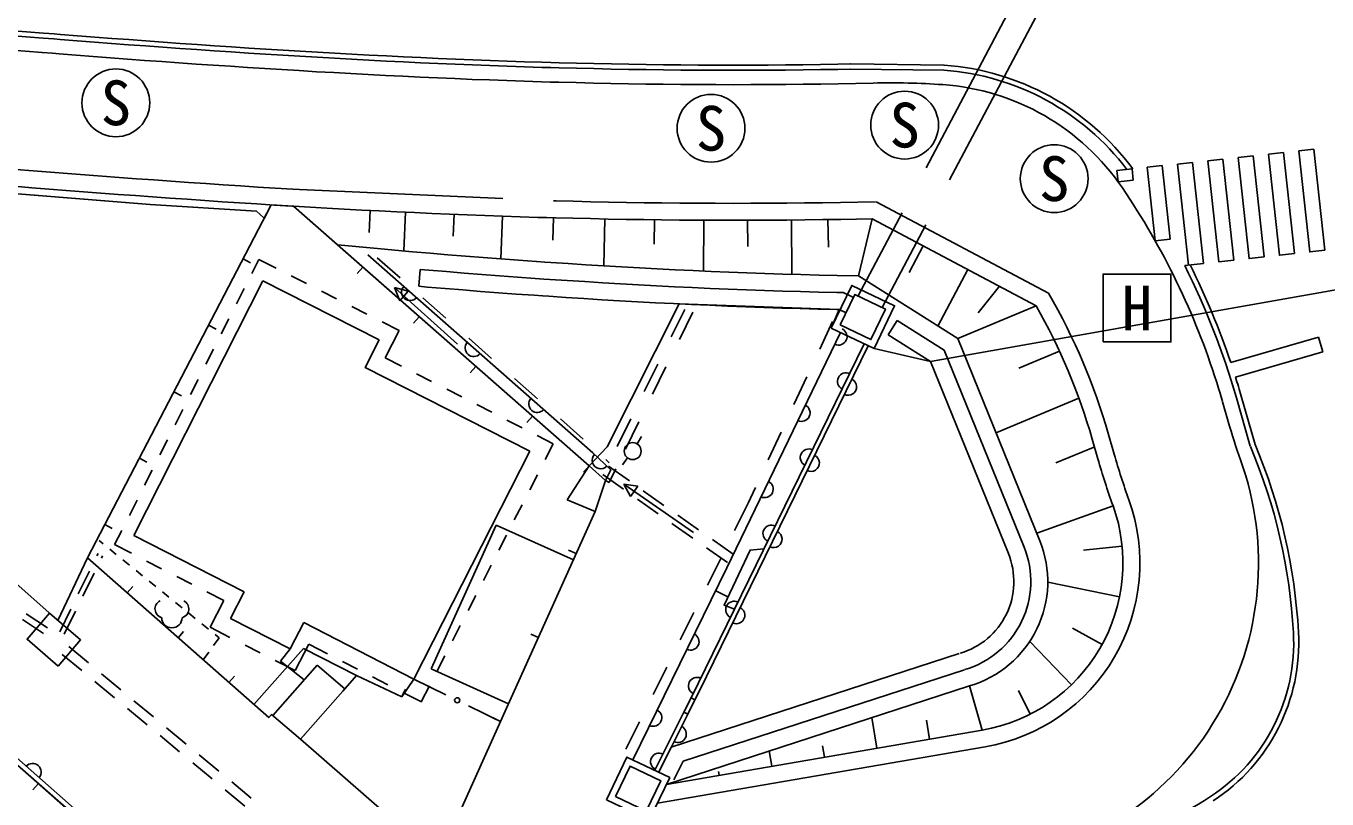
# Model space of a CAD drawing. Units: millimetres, scale not verified. Extents: x 40000 to 680000, y 20000 to 380000.
# Drawn here: x 435411 to 473806, y 253330 to 276126 of the extents above; entities that cross this region are included whole.
import ezdxf
from ezdxf.enums import TextEntityAlignment as Align

# ---------------------------------------------------------------- set-up
doc = ezdxf.new("R2010")
doc.units = ezdxf.units.MM
doc.header["$LTSCALE"] = 1000
doc.linetypes.add('DASHED', pattern=[7.5, 6, -1.5])
for name, color, linetype, lineweight in [('M-BGD', 7, 'Continuous', 25), ('M-BGD-EXST', 7, 'Continuous', 25), ('M-BMK-OTRS', 5, 'Continuous', 25), ('M-BMK-ROW', 30, 'Continuous', 25), ('M-STR-STRC', 7, 'Continuous', 25)]:
    doc.layers.add(name, color=color, linetype=linetype, lineweight=lineweight)
doc.styles.add('ＭＳ ゴシック', font='')
doc.styles.get('ＭＳ ゴシック').set_extended_font_data('MS Gothic')

msp = doc.modelspace()

# ---------------------------------------------------------------- linework, layer by layer
at = {"layer": 'M-BGD', "linetype": 'DASHED'}
for p, q in [((478819, 303757), (459972, 268166)), ((479516, 303400), (460675, 267822)), ((465587, 268247), (460498, 270946))]:
    msp.add_line(p, q, dxfattribs=at)
at = {"layer": 'M-BGD'}
for p, q in [((445251, 269102), (443301, 270813)), ((445539, 270035), (445572, 270687)), ((446558, 269492), (446612, 270636)), ((448016, 269930), (448042, 270573)), ((449426, 269258), (449475, 270518)), ((450963, 269810), (450980, 270473)), ((452461, 269053), (452491, 270436)), ((453944, 269697), (453954, 270412)), ((455409, 268898), (455416, 270398)), ((456710, 269626), (456707, 270396)), ((458016, 268801), (457999, 270404)), ((459093, 269601), (459079, 270418)), ((459981, 268755), (460378, 270443)), ((465225, 267873), (460378, 270443)), ((461470, 268855), (461887, 269643)), ((441818, 269258), (442040, 269143)), ((442283, 269240), (442074, 268828)), ((442283, 269240), (442792, 268983)), ((445772, 269294), (446448, 268699)), ((445346, 269018), (445181, 268831)), ((445251, 269102), (452028, 263154)), ((447003, 268450), (447045, 268948)), ((462318, 267278), (463202, 268946)), ((442401, 268612), (438597, 261102)), ((441849, 268382), (441623, 267936)), ((445831, 266873), (442401, 268612)), ((443239, 268758), (443685, 268532)), ((448147, 266740), (446289, 268413)), ((446442, 268023), (446289, 268413)), ((446289, 268413), (446693, 268302)), ((462907, 266906), (459981, 268755)), ((463514, 267668), (464137, 268450)), ((444131, 268307), (444578, 268082)), ((446693, 268302), (446442, 268023)), ((447124, 268105), (447800, 267511)), ((459830, 268120), (459529, 268263)), ((445024, 267857), (445471, 267632)), ((454851, 267766), (454453, 266959)), ((455090, 267686), (454692, 266879)), ((459614, 267669), (459411, 267766)), ((465225, 267873), (462907, 266906)), ((440797, 267299), (441019, 267183)), ((441397, 267490), (441171, 267044)), ((445917, 267406), (446426, 267149)), ((447016, 267552), (446851, 267365)), ((459213, 267411), (458834, 266595)), ((460855, 267019), (461122, 267442)), ((462504, 266569), (461122, 267442)), ((446014, 266342), (446426, 267149)), ((448476, 266917), (449152, 266323)), ((462101, 266232), (460855, 267019)), ((462907, 266906), (465329, 260945)), ((440945, 266598), (440719, 266152)), ((455276, 256504), (460267, 266693)), ((462504, 266569), (464866, 260757)), ((465913, 266535), (464713, 266034)), ((446489, 266099), (446014, 266342)), ((448687, 266086), (448522, 265898)), ((454055, 266152), (453657, 265344)), ((462101, 266232), (464402, 260568)), ((440493, 265706), (440267, 265260)), ((447379, 265644), (446934, 265871)), ((449828, 265729), (450504, 265135)), ((454294, 266072), (453896, 265265)), ((458455, 265779), (458075, 264962)), ((439776, 265339), (439998, 265224)), ((448270, 265188), (447825, 265416)), ((449160, 264733), (448715, 264961)), ((466485, 265148), (464062, 264137)), ((470722, 265047), (470890, 264463)), ((440041, 264814), (439815, 264368)), ((450358, 264620), (450193, 264432)), ((450050, 264278), (449605, 264505)), ((451180, 264540), (451856, 263946)), ((453259, 264537), (452861, 263730)), ((453498, 264457), (453100, 263650)), ((439589, 263922), (439363, 263476)), ((450971, 263807), (450495, 264050)), ((450971, 263807), (450732, 263339)), ((453444, 263803), (453574, 264017)), ((457696, 264146), (457317, 263330)), ((466878, 263943), (467045, 263359)), ((467358, 264081), (467526, 263497)), ((446857, 256868), (450277, 263585)), ((466958, 263720), (465804, 263239)), ((438755, 263380), (438977, 263264)), ((439137, 263030), (438912, 262584)), ((452028, 263154), (451381, 262149)), ((452028, 263154), (451863, 262966)), ((452523, 263342), (452623, 263248)), ((452605, 263142), (453217, 262709)), ((452814, 263069), (452623, 262667)), ((453165, 263389), (453015, 263189)), ((450504, 262894), (450276, 262449)), ((452515, 262718), (452211, 261806)), ((452432, 262896), (453045, 262464)), ((452623, 262667), (452515, 262718)), ((445004, 245888), (425931, 262613)), ((455108, 261193), (453052, 262615)), ((453253, 262247), (453052, 262615)), ((453052, 262615), (453467, 262556)), ((453467, 262556), (453253, 262247)), ((453626, 262421), (454239, 261989)), ((456938, 262514), (456724, 262054)), ((438686, 262138), (438460, 261692)), ((450049, 262004), (449821, 261558)), ((453453, 262176), (454066, 261744)), ((456724, 262054), (456323, 261249)), ((467491, 261979), (465238, 261170)), ((454648, 261701), (455260, 261268)), ((437734, 261420), (437956, 261305)), ((438234, 261246), (438025, 260834)), ((441845, 259437), (438597, 261102)), ((447367, 257172), (449288, 261408)), ((451566, 260379), (449288, 261408)), ((449593, 261113), (449366, 260668)), ((454475, 261456), (455088, 261023)), ((437567, 260949), (437686, 260852)), ((438026, 260831), (438523, 260576)), ((455496, 260735), (456109, 260303)), ((455669, 260980), (456282, 260548)), ((467761, 260784), (466616, 260670)), ((437503, 260502), (437535, 260569)), ((437637, 260436), (437670, 260503)), ((437881, 260695), (438075, 260538)), ((438269, 260380), (438464, 260223)), ((438968, 260348), (439413, 260120)), ((451651, 260568), (451424, 260670)), ((455922, 260443), (455521, 259637)), ((436954, 259379), (437283, 260053)), ((437089, 259313), (437418, 259987)), ((438658, 260066), (438852, 259908)), ((449138, 260223), (448910, 259778)), ((438397, 259407), (438562, 259595)), ((439046, 259751), (439241, 259594)), ((439858, 259892), (440303, 259664)), ((467685, 259292), (465564, 259723)), ((429280, 259495), (440079, 249983)), ((439435, 259436), (439629, 259279)), ((440748, 259436), (441244, 259181)), ((441244, 259181), (440841, 258394)), ((441845, 259437), (441442, 258651)), ((448683, 259333), (448455, 258888)), ((456138, 259286), (455753, 259475)), ((436042, 258373), (435419, 258791)), ((436405, 258256), (436734, 258930)), ((436540, 258190), (436869, 258864)), ((439824, 259122), (440018, 258965)), ((440212, 258807), (440407, 258650)), ((455120, 258832), (454719, 258026)), ((435931, 258207), (435308, 258625)), ((440601, 258493), (440795, 258335)), ((441442, 258651), (443208, 257756)), ((443607, 258534), (443208, 257756)), ((446857, 256868), (443607, 258534)), ((448227, 258442), (448000, 257997)), ((439898, 258085), (440063, 258273)), ((440841, 258394), (441429, 258095)), ((441109, 258081), (440948, 257859)), ((440989, 258178), (441109, 258081)), ((450533, 258091), (450305, 258194)), ((467171, 257888), (466294, 258368)), ((437251, 257344), (436674, 257823)), ((440802, 257657), (440641, 257435)), ((441875, 257869), (442321, 257643)), ((443601, 257770), (442135, 256114)), ((443208, 257756), (442923, 257392)), ((443356, 257119), (443754, 257895)), ((443601, 257770), (445163, 256970)), ((443754, 257895), (444304, 257613)), ((465032, 257972), (466266, 256699)), ((437059, 257114), (436482, 257593)), ((444008, 257277), (442692, 255790)), ((442767, 257417), (443356, 257119)), ((443624, 256844), (442923, 257392)), ((444819, 256575), (444008, 257277)), ((444749, 257385), (445194, 257157)), ((447772, 257552), (447544, 257107)), ((454453, 254858), (462948, 257618)), ((438213, 256546), (437636, 257025)), ((441398, 256764), (441564, 256951)), ((445639, 256928), (446084, 256700)), ((446857, 256868), (446506, 256343)), ((447799, 256406), (446857, 256868)), ((449652, 256140), (447367, 257172)), ((454318, 257220), (453917, 256415)), ((454806, 254447), (463103, 257143)), ((438021, 256315), (437444, 256794)), ((444763, 256511), (443515, 255093)), ((446506, 256343), (446612, 256569)), ((447317, 256662), (447077, 256194)), ((454312, 253761), (463257, 256667)), ((455276, 256504), (455153, 256254)), ((463631, 255361), (463257, 256667)), ((465050, 255831), (464697, 256526)), ((439175, 255748), (438597, 256227)), ((446529, 256472), (447078, 256190)), ((455153, 256254), (455037, 256312)), ((438983, 255517), (438406, 255996)), ((449415, 255615), (448473, 256076)), ((449415, 255615), (449187, 255718)), ((454939, 255827), (454823, 255885)), ((460525, 254827), (460370, 255729)), ((440136, 254949), (439559, 255428)), ((453516, 255609), (453114, 254803)), ((454312, 253761), (463631, 255361)), ((462078, 255094), (461982, 255656)), ((439945, 254719), (439368, 255198)), ((443515, 255093), (443677, 255284)), ((441098, 254151), (440521, 254630)), ((454048, 253208), (463716, 254868)), ((454082, 254119), (454453, 254858)), ((457418, 254294), (457341, 254745)), ((458972, 254561), (458914, 254896)), ((440907, 253920), (440330, 254399)), ((454529, 253895), (454806, 254447)), ((442060, 253353), (441483, 253832)), ((455865, 254027), (455846, 254136)), ((435776, 253787), (435611, 253599)), ((441869, 253122), (441291, 253601))]:
    msp.add_line(p, q, dxfattribs=at)
for points in [[(396894, 278651), (426371, 276168), (426869, 276123), (427368, 276079), (427866, 276034), (428365, 275990), (428865, 275945), (429364, 275901), (429864, 275857), (430364, 275813), (430864, 275769), (431365, 275726), (431866, 275682), (432367, 275639), (432869, 275596), (433371, 275554), (433873, 275512), (434375, 275470), (434878, 275428), (435381, 275388), (435884, 275347), (436196, 275322)], [(436196, 275322), (436388, 275307), (436892, 275267), (437396, 275228), (437901, 275190), (438406, 275152), (438911, 275114), (439417, 275078), (439923, 275042), (440429, 275006), (440936, 274972), (441442, 274938), (441950, 274904), (442457, 274872), (442965, 274840), (443473, 274810), (443982, 274780), (444491, 274751), (445000, 274723), (445509, 274696), (446019, 274669), (446529, 274644), (447040, 274620), (447551, 274597), (448062, 274575), (448573, 274554), (449085, 274535), (449597, 274516), (450110, 274499), (450622, 274483), (450882, 274475)], [(450882, 274475), (451133, 274470), (451647, 274457), (452160, 274444), (452674, 274433), (453189, 274424), (453703, 274415), (454218, 274409), (454733, 274403), (455249, 274399), (455764, 274397), (456280, 274396), (456797, 274397), (457313, 274399), (457830, 274403), (458347, 274408), (458865, 274415), (459382, 274424), (460414, 274445)], [(443515, 255093), (442660, 255817), (442572, 255730), (437223, 260441), (442649, 270852)], [(443302, 270812), (444284, 270756), (444801, 270728), (445318, 270700), (445836, 270674), (446354, 270648), (446873, 270624), (447392, 270600), (447912, 270578), (448432, 270557), (448953, 270537), (449475, 270518), (449997, 270500), (450519, 270484), (450770, 270477)], [(450770, 270477), (451036, 270471), (451545, 270458), (452069, 270445), (452594, 270434), (453119, 270424), (453644, 270416), (454170, 270409), (454697, 270403), (455224, 270399), (455751, 270397), (456279, 270396), (456808, 270397), (457337, 270399), (457866, 270403), (458396, 270408), (458926, 270416), (459457, 270425), (460378, 270443)], [(444605, 269669), (445780, 269561), (446299, 269515), (446818, 269469), (447339, 269425), (447859, 269381), (448381, 269339), (448903, 269298), (449426, 269258), (449949, 269219), (450473, 269181), (450725, 269164)], [(445494, 269378), (452140, 263536), (452668, 263041), (452515, 262718), (452028, 263154)], [(450725, 269164), (450904, 269153), (451411, 269119), (451936, 269086), (452461, 269053), (452987, 269022), (453514, 268993), (454042, 268964), (454570, 268938), (455098, 268912), (455627, 268889), (456157, 268866), (456687, 268846), (457218, 268827), (457750, 268809), (458282, 268794), (458814, 268779), (459347, 268767), (459981, 268755)], [(447045, 268948), (447297, 268926), (447818, 268883), (448341, 268841), (448864, 268799), (449388, 268759), (449913, 268720), (450438, 268683), (450691, 268665)], [(447003, 268450), (447254, 268428), (447778, 268385), (448301, 268342), (448826, 268301), (449351, 268261), (449877, 268222), (450403, 268184), (450656, 268166)], [(450695, 268665), (450872, 268654), (451378, 268621), (451904, 268587), (452431, 268554), (452959, 268523), (453487, 268493), (454016, 268465), (454545, 268438), (455075, 268413), (455606, 268389), (456137, 268367), (456669, 268346), (457201, 268327), (457734, 268309), (458268, 268294), (458802, 268280), (459336, 268267), (459529, 268263)], [(450666, 268166), (450841, 268155), (451345, 268122), (451873, 268088), (452401, 268055), (452930, 268024), (453459, 267994), (453990, 267966), (454520, 267939), (455052, 267913), (455584, 267890), (456117, 267867), (456650, 267846), (457184, 267827), (457719, 267810), (458254, 267794), (458790, 267780), (459326, 267767), (459411, 267766)], [(450277, 263585), (445417, 266059), (445831, 266873)], [(453318, 254484), (456089, 260148), (459448, 267085)], [(460150, 266749), (455037, 256312), (454823, 255885), (453965, 254175)], [(420053, 251184), (425673, 262499), (425832, 262500), (443425, 247085)], [(451381, 262149), (452211, 261806), (449415, 255615)], [(457188, 260703), (456780, 260670), (456012, 259050), (456320, 258932)], [(434059, 260619), (436347, 258597), (437223, 260441)], [(446506, 256343), (445163, 256970), (444763, 256511)], [(454082, 254119), (454939, 255827), (455153, 256254)], [(443515, 255093), (446848, 252187), (447801, 252029), (449415, 255615)]]:
    msp.add_lwpolyline(points, dxfattribs=at)
at = {"layer": 'M-BGD', "linetype": 'DASHED'}
for points in [[(435116, 271898), (435623, 271857), (436130, 271816), (436638, 271777), (437146, 271737), (437654, 271698), (438163, 271660), (438673, 271623), (439183, 271586), (439694, 271549), (440205, 271513), (440717, 271478), (441229, 271444), (441741, 271411), (442255, 271378), (442768, 271346), (443282, 271315), (443486, 271303)], [(435075, 271399), (435583, 271358), (436091, 271318), (436599, 271278), (437107, 271239), (437617, 271200), (438126, 271162), (438637, 271124), (439147, 271087), (439659, 271050), (440171, 271015), (440683, 270980), (441196, 270945), (441709, 270912), (442223, 270879), (442738, 270847), (443253, 270816), (443301, 270813)], [(443486, 271303), (451054, 270971), (451558, 270958), (452081, 270945), (452604, 270934), (453128, 270924), (453652, 270916), (454176, 270909), (454702, 270903), (455227, 270899), (455753, 270897), (456280, 270896), (456806, 270897), (457334, 270899), (457862, 270903), (458390, 270908), (458919, 270916), (459448, 270925), (460485, 270946)]]:
    msp.add_lwpolyline(points, dxfattribs=at)
at = {"layer": 'M-BGD'}
for points in [[(459176, 267215), (460439, 266611), (461042, 267875), (459779, 268478)], [(459442, 267309), (460345, 266878), (460776, 267780), (459874, 268212)], [(436360, 257251), (437020, 258019), (436103, 258808), (435443, 258040)], [(452542, 253304), (453805, 252700), (454409, 253963), (453145, 254567)], [(452808, 253398), (453711, 252967), (454142, 253869), (453240, 254300)]]:
    msp.add_lwpolyline(points, close=True, dxfattribs=at)
for centre, radius in [((453315, 263589), 250), ((448136, 256241), 75)]:
    msp.add_circle(centre, radius, dxfattribs=at)
for centre, radius, start, end in [((460937, 252451), 22000, 86.0161, 91.3614), ((461979, 267415), 7000, 34.1969, 86.0161), ((449548, 258968), 22030, 17.5612, 34.1969), ((446744, 268279), 250, 138.6874, 318.6873), ((449548, 258968), 18530, 16.0203, 30.0521), ((449548, 258968), 18030, 16.0203, 29.5992), ((459391, 266966), 250, 244.1608, 64.1608), ((448622, 266629), 250, 138.6874, 318.6873), ((459610, 265647), 250, 63.8997, 243.8997), ((459675, 265484), 250, 243.8997, 63.8997), ((449548, 258968), 22030, 16.0203, 17.5612), ((450500, 264978), 250, 138.6874, 318.6873), ((458301, 264716), 250, 244.1608, 64.1608), ((488431, 269500), 18250, 196.0203, 199.7564), ((452371, 263320), 250, 136.8279, 316.8279), ((458510, 263402), 250, 63.8997, 243.8997), ((458575, 263239), 250, 243.8997, 63.8997), ((488431, 269500), 21750, 196.0203, 199.7564), ((462785, 260289), 9000, 279.7426, 19.7564), ((488431, 269500), 22250, 196.0203, 199.7564), ((457212, 262466), 250, 244.1608, 64.1608), ((462785, 260289), 5000, 279.7426, 19.7564), ((462785, 260289), 5500, 279.7426, 19.7564), ((457410, 261157), 250, 63.8997, 243.8997), ((457475, 260994), 250, 243.8997, 63.8997), ((462364, 259740), 2700, 286.2004, 22.1123), ((462364, 259740), 3200, 286.2004, 22.1123), ((462364, 259740), 2200, 286.2004, 22.1123), ((456310, 258912), 250, 63.8997, 243.8997), ((456375, 258749), 250, 243.8997, 63.8997), ((455024, 257970), 250, 243.9333, 63.9333), ((455210, 256667), 250, 63.8997, 243.8997), ((453925, 255724), 250, 243.9333, 63.9333), ((454648, 255247), 250, 243.3655, 63.3655), ((454093, 254430), 250, 63.3655, 243.3655), ((435606, 254129), 250, 318.7525, 138.7525)]:
    msp.add_arc(centre, radius, start, end, dxfattribs=at)
at = {"layer": 'M-BGD-EXST'}
msp.add_lwpolyline([(467199, 266808), (469199, 266808), (469199, 268808), (467199, 268808)], close=True, dxfattribs=at)
for centre in [(438062, 273861), (461341, 273204), (455627, 273111), (465755, 271625)]:
    msp.add_circle(centre, 1000, dxfattribs=at)
for centre, radius, start, end in [((439484, 258935), 268, 116.087, 255.3342), ((439948, 258935), 268, 284.6659, 63.913), ((439716, 258676), 300, 180, 0)]:
    msp.add_arc(centre, radius, start, end, dxfattribs=at)
at = {"layer": 'M-BMK-OTRS'}
for p, q in [((439070, 270858), (430404, 271571)), ((442212, 270666), (439070, 270858)), ((442649, 270852), (442446, 270462)), ((443302, 270812), (442649, 270852)), ((452028, 263154), (443302, 270812)), ((442433, 270473), (442212, 270666)), ((481348, 269640), (462101, 266232)), ((454686, 267931), (452562, 263712)), ((459411, 267766), (454686, 267931)), ((459176, 267215), (459411, 267766)), ((460439, 266611), (459176, 267215)), ((462101, 266232), (460439, 266611)), ((452562, 263712), (452028, 263154))]:
    msp.add_line(p, q, dxfattribs=at)
at = {"layer": 'M-BMK-ROW'}
for p, q in [((430404, 271571), (439070, 270858)), ((439070, 270858), (442212, 270666)), ((442433, 270473), (442212, 270666))]:
    msp.add_line(p, q, dxfattribs=at)
at = {"layer": 'M-STR-STRC'}
for p, q in [((459750, 275007), (462501, 274972)), ((459748, 274857), (462499, 274822)), ((471630, 272300), (471183, 272252)), ((471955, 269318), (471630, 272300)), ((472525, 272397), (472078, 272349)), ((472849, 269415), (472525, 272397)), ((473420, 272495), (472973, 272446)), ((473744, 269512), (473420, 272495)), ((468052, 271911), (467604, 271863)), ((467604, 271863), (467640, 271533)), ((468087, 271581), (468052, 271911)), ((468946, 272009), (468499, 271960)), ((468499, 271960), (468734, 269793)), ((469182, 269842), (468946, 272009)), ((469841, 272106), (469394, 272057)), ((469394, 272057), (469718, 269075)), ((470165, 269123), (469841, 272106)), ((470736, 272203), (470288, 272154)), ((471060, 269221), (470736, 272203)), ((467640, 271533), (468087, 271581)), ((468734, 269793), (469182, 269842)), ((469606, 269063), (470165, 269123)), ((470964, 266201), (473558, 266946)), ((473683, 266514), (473558, 266946)), ((471104, 265773), (473683, 266514)), ((471131, 265165), (471540, 263739)), ((471275, 265206), (471684, 263780))]:
    msp.add_line(p, q, dxfattribs=at)
for points in [[(396945, 279224), (426913, 276649), (427412, 276607), (427911, 276565), (428410, 276523), (428909, 276481), (429408, 276439), (429908, 276398), (430408, 276357), (430908, 276315), (431409, 276274), (431909, 276234), (432410, 276193), (432912, 276153), (433413, 276113), (433915, 276073), (434417, 276034), (434919, 275995), (435422, 275957), (435925, 275919), (436242, 275895)], [(396932, 279075), (426901, 276499), (427399, 276457), (427898, 276415), (428397, 276374), (428896, 276332), (429396, 276290), (429896, 276248), (430396, 276207), (430896, 276166), (431396, 276125), (431897, 276084), (432398, 276044), (432900, 276003), (433401, 275963), (433903, 275924), (434406, 275885), (434908, 275846), (435411, 275807), (435914, 275769), (436230, 275746)], [(436230, 275746), (436419, 275731), (436923, 275691), (437427, 275652), (437931, 275614), (438435, 275576), (438940, 275538), (439445, 275502), (439950, 275466), (440456, 275430), (440962, 275396), (441468, 275362), (441975, 275329), (442481, 275296), (442989, 275265), (443496, 275234), (444004, 275204), (444512, 275175), (445020, 275147), (445529, 275120), (446038, 275094), (446547, 275069), (447057, 275045), (447567, 275022), (448077, 275000), (448588, 274979), (449099, 274959), (449610, 274941), (450121, 274924), (450633, 274907), (450895, 274900)], [(436242, 275895), (436431, 275880), (436934, 275841), (437438, 275802), (437942, 275763), (438446, 275725), (438951, 275688), (439456, 275651), (439961, 275615), (440466, 275580), (440972, 275545), (441478, 275512), (441984, 275478), (442491, 275446), (442998, 275415), (443505, 275384), (444013, 275354), (444520, 275325), (445028, 275297), (445537, 275270), (446046, 275244), (446555, 275219), (447064, 275195), (447574, 275172), (448083, 275150), (448594, 275129), (449104, 275109), (449615, 275091), (450126, 275073), (450637, 275057), (450899, 275050)], [(450898, 275050), (451149, 275045), (451661, 275031), (452173, 275019), (452686, 275008), (453199, 274999), (453712, 274990), (454225, 274984), (454738, 274978), (455252, 274974), (455766, 274972), (456281, 274971), (456795, 274972), (457310, 274974), (457825, 274978), (458340, 274983), (458856, 274990), (459371, 274999), (459747, 275007)], [(450896, 274900), (451145, 274895), (451657, 274881), (452170, 274869), (452683, 274858), (453196, 274849), (453709, 274840), (454223, 274834), (454737, 274828), (455251, 274824), (455766, 274822), (456281, 274821), (456796, 274822), (457311, 274824), (457826, 274828), (458342, 274833), (458858, 274840), (459374, 274849), (459750, 274857)], [(471183, 272252), (471507, 269269), (471955, 269318)], [(472078, 272349), (472402, 269366), (472849, 269415)], [(472973, 272446), (473297, 269464), (473744, 269512)], [(470288, 272154), (470612, 269172), (471060, 269221)]]:
    msp.add_lwpolyline(points, dxfattribs=at)
for centre, radius, start, end in [((461979, 267415), 7575, 36.4341, 86.0161), ((461979, 267415), 7425, 37.111, 86.0161), ((449548, 258968), 22455, 16.0203, 26.7158), ((449548, 258968), 22605, 18.6634, 26.5737), ((449548, 258968), 22605, 16.0203, 17.522), ((456415, 257334), 16575, 3.1637, 22.9168), ((456415, 257334), 16425, 3.1637, 22.9168), ((467398, 257941), 5425, 303.1589, 3.1637), ((467398, 257941), 5575, 303.1589, 3.1637), ((461381, 267150), 16425, 279.7426, 303.1589)]:
    msp.add_arc(centre, radius, start, end, dxfattribs=at)

# ---------------------------------------------------------------- texts
at = {"layer": 'M-BGD-EXST', "style": 'ＭＳ ゴシック'}
for s, p in [('S', (438062, 273861)), ('S', (455627, 273111)), ('S', (461341, 273204)), ('S', (465755, 271625)), ('H', (468199, 267808))]:
    msp.add_text(s, height=1320, dxfattribs=at).set_placement(p, align=Align.MIDDLE_CENTER)

doc.saveas('drawing.dxf')
